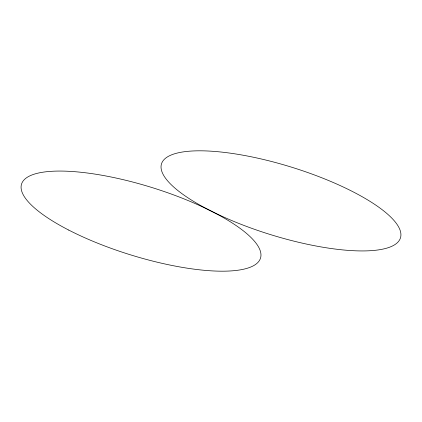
<?xml version="1.0" encoding="UTF-8"?>
<svg xmlns="http://www.w3.org/2000/svg" width="422" height="422" viewBox="0 0 422 422"><rect width="100%" height="100%" fill="white"/><g stroke="black" fill="none" stroke-linecap="round" stroke-linejoin="round"><path stroke-width="0.63" d="M208.695 209.829A125.081 35.316 17.2 0 0 400.014 239.052A125.081 35.316 17.2 0 0 234.226 153.74A125.081 35.316 17.2 0 0 208.695 209.829M68.739 230.08A125.081 35.316 17.2 0 0 260.058 259.303A125.081 35.316 17.2 0 0 94.27 173.991A125.081 35.316 17.2 0 0 68.739 230.08"/></g></svg>
